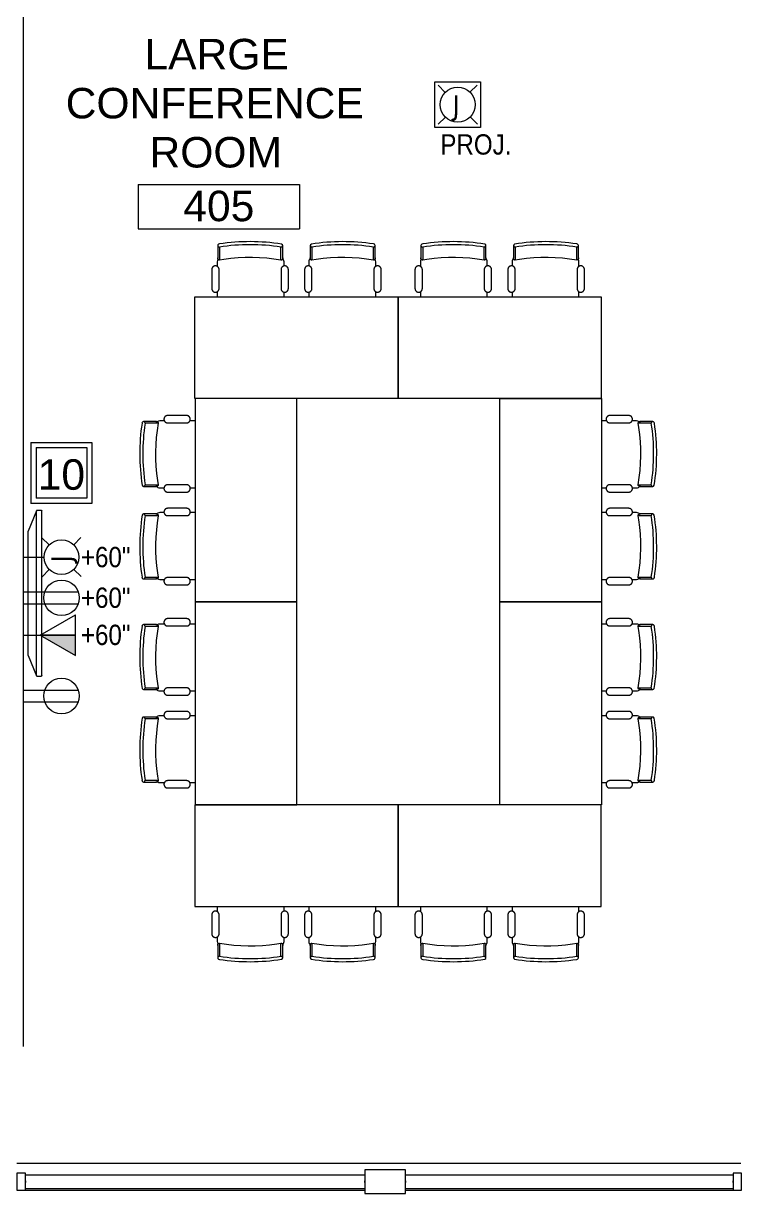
# Model space of a CAD drawing. Header units: inches. Extents: x 1 to 4333, y -575 to 1753.
# Drawn here: x 1759.7 to 1969.9, y 110.3 to 455.9 of the extents above; entities that cross this region are included whole.
import ezdxf

# ---------------------------------------------------------------- set-up
doc = ezdxf.new("R2010")
doc.units = ezdxf.units.IN
doc.header["$MEASUREMENT"] = 0
for name, color, linetype, lineweight in [('820 1st St NE_04_Clean_dwg', 8, 'Continuous', 9), ('A-ANNO-NOTE', 131, 'Continuous', 20), ('A-AREA-IDEN', 2, 'Continuous', 20), ('E-COMM-IDEN', 2, 'Continuous', 9), ('E-ELEC-FIXT-IDEN', 2, 'Continuous', 9), ('I-FURN', 30, 'Continuous', 9), ('I-WALL', 2, 'Continuous', 13), ('IRF-WINDOW', 250, 'Continuous', 9), ('Q-SPCQ', 91, 'Continuous', 9)]:
    doc.layers.add(name, color=color, linetype=linetype, lineweight=lineweight)
doc.styles.add('Arial', font='arial.ttf', dxfattribs={"height": 9})
doc.styles.add('Arial_2', font='arial.ttf', dxfattribs={"width": 0.85, "height": 6})
doc.styles.add('Tahoma', font='tahoma.ttf', dxfattribs={"height": 6})

# ---------------------------------------------------------------- blocks, each defined once
blk = doc.blocks.new('SPEC-EQUIP-TV - 55_ LCD-2281826-New Construction - Tel_Data_Elec Plan')
at = {"layer": 'Q-SPCQ'}
for p, q in [((-18.34, 4), (-24.35, 1.57)), ((-18.34, 4), (18.34, 4)), ((24.35, 1.57), (18.34, 4)), ((-24.45, 1.37), (-24.45, 0.75)), ((-24.45, 0.75), (-24.45, 0.12)), ((-24.35, 1.57), (24.35, 1.57)), ((-24.32, 0), (24.32, 0)), ((24.45, 0.75), (24.45, 1.37)), ((24.45, 0.12), (24.45, 0.75))]:
    blk.add_line(p, q, dxfattribs=at)
for points, knots in [([(-24.35, 1.57), (-24.35, 1.57), (-24.37, 1.56), (-24.38, 1.54), (-24.39, 1.53), (-24.4, 1.52), (-24.41, 1.51), (-24.42, 1.49), (-24.42, 1.48), (-24.43, 1.47), (-24.44, 1.45), (-24.44, 1.43), (-24.45, 1.41), (-24.45, 1.38), (-24.45, 1.37)], [0, 0, 0, 0, 0.125, 0.25, 0.3125, 0.375, 0.4375, 0.5, 0.5625, 0.625, 0.6875, 0.75, 0.875, 1, 1, 1, 1]), ([(-24.32, 0), (-24.34, 0), (-24.35, 0), (-24.37, 0.01), (-24.38, 0.02), (-24.39, 0.02), (-24.4, 0.03), (-24.41, 0.03), (-24.42, 0.04), (-24.43, 0.05), (-24.43, 0.06), (-24.44, 0.08), (-24.45, 0.1), (-24.45, 0.11), (-24.45, 0.12)], [0, 0, 0, 0, 0.166667, 0.25, 0.333333, 0.375, 0.416667, 0.5, 0.541667, 0.583333, 0.666667, 0.75, 0.833333, 1, 1, 1, 1]), ([(24.45, 0.12), (24.45, 0.11), (24.45, 0.1), (24.44, 0.08), (24.43, 0.06), (24.43, 0.05), (24.42, 0.04), (24.41, 0.03), (24.4, 0.03), (24.39, 0.02), (24.38, 0.02), (24.37, 0.01), (24.35, 0), (24.34, 0), (24.32, 0)], [-1, -1, -1, -1, -0.833333, -0.75, -0.666667, -0.583333, -0.541667, -0.5, -0.416667, -0.375, -0.333333, -0.25, -0.166667, 0, 0, 0, 0]), ([(24.45, 1.37), (24.45, 1.38), (24.45, 1.41), (24.44, 1.44), (24.43, 1.46), (24.42, 1.48), (24.42, 1.49), (24.41, 1.5), (24.41, 1.51), (24.4, 1.52), (24.39, 1.53), (24.38, 1.54), (24.37, 1.56), (24.35, 1.57), (24.35, 1.57)], [0, 0, 0, 0, 0.125, 0.25, 0.375, 0.4375, 0.5, 0.53125, 0.5625, 0.625, 0.6875, 0.75, 0.875, 1, 1, 1, 1])]:
    blk.add_open_spline(points, degree=3, knots=knots, dxfattribs=at)
blk = doc.blocks.new('Combo - Training Table Chairs - 60x30 - Combo - Training Table Chairs - 60x30-1933845-New Construction - Tel_Data_Elec Plan')
at = {"layer": 'I-FURN'}
for p, q in [((-30, -15), (-30, 15)), ((-30, 15), (30, 15)), ((30, 15), (30, -15)), ((30, -15), (-30, -15)), ((-23.41, -15), (-23.41, -16.54)), ((-3.67, -16.43), (-3.67, -15)), ((3.67, -15), (3.67, -16.43)), ((23.41, -16.54), (23.41, -15)), ((-25.01, -17.49), (-25.01, -23.1)), ((-22.84, -23.1), (-22.84, -17.49)), ((-4.56, -17.49), (-4.56, -23.1)), ((-2.4, -23.1), (-2.4, -17.49)), ((2.4, -17.49), (2.4, -23.1)), ((4.56, -23.1), (4.56, -17.49)), ((22.84, -17.49), (22.84, -23.1)), ((25.01, -23.1), (25.01, -17.49)), ((-23.41, -24.04), (-23.41, -25.41)), ((-3.67, -25.41), (-3.67, -24.16)), ((3.67, -24.16), (3.67, -25.41)), ((23.41, -25.41), (23.41, -24.04)), ((-22.74, -25.89), (-22.74, -29.75)), ((-4.57, -29.74), (-4.57, -25.87)), ((4.57, -25.87), (4.57, -29.74)), ((22.74, -29.75), (22.74, -25.89))]:
    blk.add_line(p, q, dxfattribs=at)
at = {"layer": 'I-FURN', "flags": 128}
for points in [[(-22.84, -17.49), (-22.84, -17.45), (-22.85, -17.4), (-22.85, -17.36), (-22.86, -17.32), (-22.87, -17.27), (-22.87, -17.23), (-22.89, -17.19), (-22.9, -17.15), (-22.91, -17.11), (-22.93, -17.07), (-22.95, -17.03), (-22.97, -16.99), (-22.99, -16.95), (-23.01, -16.91), (-23.03, -16.88), (-23.06, -16.84), (-23.08, -16.81), (-23.11, -16.78), (-23.14, -16.74), (-23.17, -16.71), (-23.2, -16.68), (-23.24, -16.65), (-23.27, -16.63), (-23.31, -16.6), (-23.34, -16.58), (-23.38, -16.56), (-23.42, -16.53), (-23.46, -16.51), (-23.49, -16.5), (-23.53, -16.48), (-23.58, -16.46), (-23.62, -16.45), (-23.66, -16.44), (-23.7, -16.43), (-23.74, -16.42), (-23.79, -16.42), (-23.83, -16.41), (-23.87, -16.41), (-23.92, -16.41), (-23.96, -16.41), (-24, -16.41), (-24.05, -16.41), (-24.09, -16.42), (-24.13, -16.43), (-24.17, -16.43), (-24.22, -16.45), (-24.26, -16.46), (-24.3, -16.47), (-24.34, -16.49), (-24.38, -16.5), (-24.42, -16.52), (-24.46, -16.54), (-24.49, -16.57), (-24.53, -16.59), (-24.57, -16.61), (-24.6, -16.64), (-24.63, -16.67), (-24.67, -16.7), (-24.7, -16.73), (-24.73, -16.76), (-24.76, -16.79), (-24.78, -16.82), (-24.81, -16.86), (-24.83, -16.89), (-24.86, -16.93), (-24.88, -16.97), (-24.9, -17.01), (-24.92, -17.05), (-24.93, -17.09), (-24.95, -17.13), (-24.96, -17.17), (-24.97, -17.21), (-24.99, -17.25), (-24.99, -17.29), (-25, -17.34), (-25.01, -17.38), (-25.01, -17.42), (-25.01, -17.47), (-25.01, -17.49)], [(-2.4, -17.49), (-2.4, -17.45), (-2.4, -17.4), (-2.41, -17.36), (-2.41, -17.32), (-2.42, -17.28), (-2.43, -17.23), (-2.44, -17.19), (-2.45, -17.15), (-2.47, -17.11), (-2.49, -17.07), (-2.5, -17.03), (-2.52, -16.99), (-2.54, -16.95), (-2.57, -16.92), (-2.59, -16.88), (-2.61, -16.84), (-2.64, -16.81), (-2.67, -16.78), (-2.7, -16.74), (-2.73, -16.71), (-2.76, -16.68), (-2.79, -16.66), (-2.83, -16.63), (-2.86, -16.6), (-2.9, -16.58), (-2.93, -16.56), (-2.97, -16.54), (-3.01, -16.52), (-3.05, -16.5), (-3.09, -16.48), (-3.13, -16.47), (-3.17, -16.45), (-3.21, -16.44), (-3.26, -16.43), (-3.3, -16.42), (-3.34, -16.42), (-3.38, -16.41), (-3.43, -16.41), (-3.47, -16.41), (-3.51, -16.41), (-3.56, -16.41), (-3.6, -16.41), (-3.64, -16.42), (-3.69, -16.43), (-3.73, -16.44), (-3.77, -16.45), (-3.81, -16.46), (-3.85, -16.47), (-3.89, -16.49), (-3.93, -16.51), (-3.97, -16.52), (-4.01, -16.55), (-4.05, -16.57), (-4.08, -16.59), (-4.12, -16.62), (-4.15, -16.64), (-4.19, -16.67), (-4.22, -16.7), (-4.25, -16.73), (-4.28, -16.76), (-4.31, -16.79), (-4.34, -16.83), (-4.36, -16.86), (-4.39, -16.9), (-4.41, -16.93), (-4.43, -16.97), (-4.45, -17.01), (-4.47, -17.05), (-4.49, -17.09), (-4.5, -17.13), (-4.52, -17.17), (-4.53, -17.21), (-4.54, -17.25), (-4.55, -17.29), (-4.55, -17.34), (-4.56, -17.38), (-4.56, -17.42), (-4.56, -17.47), (-4.56, -17.49)], [(4.56, -17.49), (4.56, -17.45), (4.56, -17.4), (4.56, -17.36), (4.55, -17.32), (4.54, -17.28), (4.53, -17.23), (4.52, -17.19), (4.51, -17.15), (4.49, -17.11), (4.48, -17.07), (4.46, -17.03), (4.44, -16.99), (4.42, -16.95), (4.4, -16.92), (4.38, -16.88), (4.35, -16.84), (4.32, -16.81), (4.3, -16.78), (4.27, -16.74), (4.24, -16.71), (4.2, -16.68), (4.17, -16.66), (4.14, -16.63), (4.1, -16.6), (4.07, -16.58), (4.03, -16.56), (3.99, -16.54), (3.95, -16.52), (3.91, -16.5), (3.87, -16.48), (3.83, -16.47), (3.79, -16.45), (3.75, -16.44), (3.71, -16.43), (3.67, -16.42), (3.62, -16.42), (3.58, -16.41), (3.54, -16.41), (3.49, -16.41), (3.45, -16.41), (3.41, -16.41), (3.36, -16.41), (3.32, -16.42), (3.28, -16.43), (3.24, -16.44), (3.19, -16.45), (3.15, -16.46), (3.11, -16.47), (3.07, -16.49), (3.03, -16.51), (2.99, -16.52), (2.95, -16.55), (2.92, -16.57), (2.88, -16.59), (2.85, -16.62), (2.81, -16.64), (2.78, -16.67), (2.75, -16.7), (2.71, -16.73), (2.68, -16.76), (2.66, -16.79), (2.63, -16.83), (2.6, -16.86), (2.58, -16.9), (2.55, -16.93), (2.53, -16.97), (2.51, -17.01), (2.49, -17.05), (2.48, -17.09), (2.46, -17.13), (2.45, -17.17), (2.44, -17.21), (2.43, -17.25), (2.42, -17.29), (2.41, -17.34), (2.41, -17.38), (2.4, -17.42), (2.4, -17.47), (2.4, -17.49)], [(25.01, -17.49), (25.01, -17.45), (25.01, -17.4), (25, -17.36), (25, -17.32), (24.99, -17.27), (24.98, -17.23), (24.97, -17.19), (24.96, -17.15), (24.94, -17.11), (24.93, -17.07), (24.91, -17.03), (24.89, -16.99), (24.87, -16.95), (24.85, -16.91), (24.82, -16.88), (24.8, -16.84), (24.77, -16.81), (24.74, -16.78), (24.71, -16.74), (24.68, -16.71), (24.65, -16.68), (24.62, -16.65), (24.58, -16.63), (24.55, -16.6), (24.51, -16.58), (24.48, -16.56), (24.44, -16.53), (24.4, -16.51), (24.36, -16.5), (24.32, -16.48), (24.28, -16.46), (24.24, -16.45), (24.2, -16.44), (24.15, -16.43), (24.11, -16.42), (24.07, -16.42), (24.03, -16.41), (23.98, -16.41), (23.94, -16.41), (23.9, -16.41), (23.85, -16.41), (23.81, -16.41), (23.77, -16.42), (23.72, -16.43), (23.68, -16.43), (23.64, -16.45), (23.6, -16.46), (23.56, -16.47), (23.52, -16.49), (23.48, -16.5), (23.44, -16.52), (23.4, -16.54), (23.36, -16.57), (23.33, -16.59), (23.29, -16.61), (23.26, -16.64), (23.22, -16.67), (23.19, -16.7), (23.16, -16.73), (23.13, -16.76), (23.1, -16.79), (23.07, -16.82), (23.05, -16.86), (23.02, -16.89), (23, -16.93), (22.98, -16.97), (22.96, -17.01), (22.94, -17.05), (22.92, -17.09), (22.91, -17.13), (22.89, -17.17), (22.88, -17.21), (22.87, -17.25), (22.86, -17.29), (22.85, -17.34), (22.85, -17.38), (22.85, -17.42), (22.84, -17.47), (22.84, -17.49)], [(-25.01, -23.1), (-25.01, -23.14), (-25.01, -23.19), (-25, -23.23), (-25, -23.27), (-24.99, -23.31), (-24.98, -23.36), (-24.97, -23.4), (-24.96, -23.44), (-24.94, -23.48), (-24.93, -23.52), (-24.91, -23.56), (-24.89, -23.6), (-24.87, -23.64), (-24.85, -23.67), (-24.82, -23.71), (-24.8, -23.75), (-24.77, -23.78), (-24.74, -23.81), (-24.71, -23.85), (-24.68, -23.88), (-24.65, -23.91), (-24.62, -23.93), (-24.58, -23.96), (-24.55, -23.99), (-24.51, -24.01), (-24.48, -24.03), (-24.44, -24.05), (-24.4, -24.07), (-24.36, -24.09), (-24.32, -24.11), (-24.28, -24.12), (-24.24, -24.14), (-24.2, -24.15), (-24.15, -24.16), (-24.11, -24.17), (-24.07, -24.17), (-24.03, -24.18), (-23.98, -24.18), (-23.94, -24.18), (-23.9, -24.18), (-23.85, -24.18), (-23.81, -24.18), (-23.77, -24.17), (-23.72, -24.16), (-23.68, -24.15), (-23.64, -24.14), (-23.6, -24.13), (-23.56, -24.12), (-23.52, -24.1), (-23.48, -24.08), (-23.44, -24.07), (-23.4, -24.04), (-23.36, -24.02), (-23.33, -24), (-23.29, -23.97), (-23.26, -23.95), (-23.22, -23.92), (-23.19, -23.89), (-23.16, -23.86), (-23.13, -23.83), (-23.1, -23.8), (-23.07, -23.76), (-23.05, -23.73), (-23.02, -23.69), (-23, -23.66), (-22.98, -23.62), (-22.96, -23.58), (-22.94, -23.54), (-22.92, -23.5), (-22.91, -23.46), (-22.89, -23.42), (-22.88, -23.38), (-22.87, -23.34), (-22.86, -23.29), (-22.85, -23.25), (-22.85, -23.21), (-22.85, -23.17), (-22.84, -23.12), (-22.84, -23.1)], [(-4.56, -23.1), (-4.56, -23.14), (-4.56, -23.18), (-4.56, -23.23), (-4.55, -23.27), (-4.54, -23.31), (-4.53, -23.36), (-4.52, -23.4), (-4.51, -23.44), (-4.49, -23.48), (-4.48, -23.52), (-4.46, -23.56), (-4.44, -23.6), (-4.42, -23.64), (-4.4, -23.67), (-4.38, -23.71), (-4.35, -23.74), (-4.32, -23.78), (-4.3, -23.81), (-4.27, -23.84), (-4.24, -23.87), (-4.2, -23.9), (-4.17, -23.93), (-4.14, -23.96), (-4.1, -23.98), (-4.07, -24.01), (-4.03, -24.03), (-3.99, -24.05), (-3.95, -24.07), (-3.91, -24.09), (-3.87, -24.11), (-3.83, -24.12), (-3.79, -24.14), (-3.75, -24.15), (-3.71, -24.16), (-3.67, -24.16), (-3.62, -24.17), (-3.58, -24.18), (-3.54, -24.18), (-3.49, -24.18), (-3.45, -24.18), (-3.41, -24.18), (-3.36, -24.17), (-3.32, -24.17), (-3.28, -24.16), (-3.24, -24.15), (-3.19, -24.14), (-3.15, -24.13), (-3.11, -24.12), (-3.07, -24.1), (-3.03, -24.08), (-2.99, -24.06), (-2.95, -24.04), (-2.92, -24.02), (-2.88, -24), (-2.85, -23.97), (-2.81, -23.95), (-2.78, -23.92), (-2.75, -23.89), (-2.71, -23.86), (-2.68, -23.83), (-2.66, -23.8), (-2.63, -23.76), (-2.6, -23.73), (-2.58, -23.69), (-2.55, -23.66), (-2.53, -23.62), (-2.51, -23.58), (-2.49, -23.54), (-2.48, -23.5), (-2.46, -23.46), (-2.45, -23.42), (-2.44, -23.38), (-2.43, -23.34), (-2.42, -23.29), (-2.41, -23.25), (-2.41, -23.21), (-2.4, -23.16), (-2.4, -23.12), (-2.4, -23.1)], [(2.4, -23.1), (2.4, -23.14), (2.4, -23.18), (2.41, -23.23), (2.41, -23.27), (2.42, -23.31), (2.43, -23.36), (2.44, -23.4), (2.45, -23.44), (2.47, -23.48), (2.49, -23.52), (2.5, -23.56), (2.52, -23.6), (2.54, -23.64), (2.57, -23.67), (2.59, -23.71), (2.61, -23.74), (2.64, -23.78), (2.67, -23.81), (2.7, -23.84), (2.73, -23.87), (2.76, -23.9), (2.79, -23.93), (2.83, -23.96), (2.86, -23.98), (2.9, -24.01), (2.93, -24.03), (2.97, -24.05), (3.01, -24.07), (3.05, -24.09), (3.09, -24.11), (3.13, -24.12), (3.17, -24.14), (3.21, -24.15), (3.26, -24.16), (3.3, -24.16), (3.34, -24.17), (3.38, -24.18), (3.43, -24.18), (3.47, -24.18), (3.51, -24.18), (3.56, -24.18), (3.6, -24.17), (3.64, -24.17), (3.69, -24.16), (3.73, -24.15), (3.77, -24.14), (3.81, -24.13), (3.85, -24.12), (3.89, -24.1), (3.93, -24.08), (3.97, -24.06), (4.01, -24.04), (4.05, -24.02), (4.08, -24), (4.12, -23.97), (4.15, -23.95), (4.19, -23.92), (4.22, -23.89), (4.25, -23.86), (4.28, -23.83), (4.31, -23.8), (4.34, -23.76), (4.36, -23.73), (4.39, -23.69), (4.41, -23.66), (4.43, -23.62), (4.45, -23.58), (4.47, -23.54), (4.49, -23.5), (4.5, -23.46), (4.52, -23.42), (4.53, -23.38), (4.54, -23.34), (4.55, -23.29), (4.55, -23.25), (4.56, -23.21), (4.56, -23.16), (4.56, -23.12), (4.56, -23.1)], [(22.84, -23.1), (22.84, -23.14), (22.85, -23.19), (22.85, -23.23), (22.86, -23.27), (22.87, -23.31), (22.87, -23.36), (22.89, -23.4), (22.9, -23.44), (22.91, -23.48), (22.93, -23.52), (22.95, -23.56), (22.97, -23.6), (22.99, -23.64), (23.01, -23.67), (23.03, -23.71), (23.06, -23.75), (23.08, -23.78), (23.11, -23.81), (23.14, -23.85), (23.17, -23.88), (23.2, -23.91), (23.24, -23.93), (23.27, -23.96), (23.31, -23.99), (23.34, -24.01), (23.38, -24.03), (23.42, -24.05), (23.46, -24.07), (23.49, -24.09), (23.53, -24.11), (23.58, -24.12), (23.62, -24.14), (23.66, -24.15), (23.7, -24.16), (23.74, -24.17), (23.79, -24.17), (23.83, -24.18), (23.87, -24.18), (23.92, -24.18), (23.96, -24.18), (24, -24.18), (24.05, -24.18), (24.09, -24.17), (24.13, -24.16), (24.17, -24.15), (24.22, -24.14), (24.26, -24.13), (24.3, -24.12), (24.34, -24.1), (24.38, -24.08), (24.42, -24.07), (24.46, -24.04), (24.49, -24.02), (24.53, -24), (24.57, -23.97), (24.6, -23.95), (24.63, -23.92), (24.67, -23.89), (24.7, -23.86), (24.73, -23.83), (24.76, -23.8), (24.78, -23.76), (24.81, -23.73), (24.83, -23.69), (24.86, -23.66), (24.88, -23.62), (24.9, -23.58), (24.92, -23.54), (24.93, -23.5), (24.95, -23.46), (24.96, -23.42), (24.97, -23.38), (24.99, -23.34), (24.99, -23.29), (25, -23.25), (25.01, -23.21), (25.01, -23.17), (25.01, -23.12), (25.01, -23.1)], [(-23.25, -26.4), (-23.25, -26.38), (-23.25, -26.36), (-23.24, -26.34), (-23.24, -26.32), (-23.24, -26.3), (-23.23, -26.28), (-23.23, -26.26), (-23.22, -26.24), (-23.22, -26.22), (-23.21, -26.2), (-23.2, -26.18), (-23.19, -26.16), (-23.18, -26.14), (-23.17, -26.13), (-23.16, -26.11), (-23.15, -26.09), (-23.13, -26.08), (-23.12, -26.06), (-23.11, -26.05), (-23.09, -26.03), (-23.08, -26.02), (-23.06, -26), (-23.05, -25.99), (-23.03, -25.98), (-23.01, -25.97), (-23, -25.96), (-22.98, -25.95), (-22.96, -25.94), (-22.94, -25.93), (-22.92, -25.92), (-22.91, -25.92), (-22.89, -25.91), (-22.87, -25.9), (-22.85, -25.9), (-22.83, -25.9), (-22.81, -25.89), (-22.79, -25.89), (-22.77, -25.89), (-22.75, -25.89), (-22.74, -25.89)], [(-23.25, -26.6), (-23.25, -26.47), (-23.25, -26.41), (-23.25, -26.4)], [(-23.25, -26.4), (-23.25, -26.43), (-23.25, -26.52), (-23.25, -26.67), (-23.25, -26.88), (-23.25, -27.15), (-23.25, -27.48), (-23.25, -27.87), (-23.25, -28.32), (-23.25, -28.83), (-23.25, -29.39), (-23.25, -30.01), (-23.25, -30.21)], [(-22.74, -25.89), (-20.64, -26.21), (-18.53, -26.44), (-16.41, -26.59), (-14.29, -26.66), (-12.17, -26.64), (-10.05, -26.54), (-7.93, -26.35), (-5.82, -26.08), (-4.57, -25.87)], [(-4.57, -25.87), (-4.55, -25.87), (-4.53, -25.87), (-4.51, -25.88), (-4.49, -25.88), (-4.47, -25.88), (-4.45, -25.89), (-4.43, -25.89), (-4.41, -25.9), (-4.39, -25.9), (-4.37, -25.91), (-4.35, -25.92), (-4.34, -25.93), (-4.32, -25.94), (-4.3, -25.95), (-4.28, -25.96), (-4.27, -25.97), (-4.25, -25.98), (-4.24, -26), (-4.22, -26.01), (-4.21, -26.03), (-4.19, -26.04), (-4.18, -26.06), (-4.17, -26.07), (-4.15, -26.09), (-4.14, -26.1), (-4.13, -26.12), (-4.12, -26.14), (-4.11, -26.16), (-4.1, -26.18), (-4.1, -26.19), (-4.09, -26.21), (-4.08, -26.23), (-4.08, -26.25), (-4.07, -26.27), (-4.07, -26.29), (-4.07, -26.31), (-4.06, -26.33), (-4.06, -26.35), (-4.06, -26.37), (-4.06, -26.38)], [(-4.06, -30.19), (-4.06, -29.56), (-4.06, -28.98), (-4.06, -28.45), (-4.06, -27.99), (-4.06, -27.58), (-4.06, -27.23), (-4.06, -26.94), (-4.06, -26.71), (-4.06, -26.54), (-4.06, -26.43), (-4.06, -26.38), (-4.06, -26.38)], [(-4.06, -26.38), (-4.06, -26.41), (-4.06, -26.5), (-4.06, -26.58)], [(4.06, -26.38), (4.06, -26.36), (4.06, -26.34), (4.07, -26.32), (4.07, -26.3), (4.07, -26.28), (4.08, -26.26), (4.08, -26.24), (4.09, -26.22), (4.1, -26.2), (4.1, -26.18), (4.11, -26.16), (4.12, -26.14), (4.13, -26.13), (4.14, -26.11), (4.15, -26.09), (4.16, -26.08), (4.18, -26.06), (4.19, -26.04), (4.2, -26.03), (4.22, -26.01), (4.23, -26), (4.25, -25.99), (4.26, -25.98), (4.28, -25.96), (4.3, -25.95), (4.31, -25.94), (4.33, -25.93), (4.35, -25.92), (4.37, -25.91), (4.39, -25.91), (4.41, -25.9), (4.42, -25.89), (4.44, -25.89), (4.46, -25.88), (4.48, -25.88), (4.5, -25.88), (4.52, -25.87), (4.54, -25.87), (4.56, -25.87), (4.57, -25.87)], [(4.06, -26.58), (4.06, -26.45), (4.06, -26.39), (4.06, -26.38)], [(4.06, -26.38), (4.06, -26.41), (4.06, -26.5), (4.06, -26.65), (4.06, -26.86), (4.06, -27.13), (4.06, -27.47), (4.06, -27.86), (4.06, -28.3), (4.06, -28.81), (4.06, -29.37), (4.06, -29.99), (4.06, -30.19)], [(4.57, -25.87), (6.67, -26.19), (8.78, -26.43), (10.9, -26.59), (13.02, -26.66), (15.14, -26.64), (17.26, -26.54), (19.38, -26.36), (21.49, -26.09), (22.74, -25.89)], [(22.74, -25.89), (22.76, -25.89), (22.78, -25.89), (22.8, -25.89), (22.82, -25.9), (22.84, -25.9), (22.86, -25.9), (22.88, -25.91), (22.9, -25.91), (22.92, -25.92), (22.94, -25.93), (22.96, -25.94), (22.97, -25.95), (22.99, -25.96), (23.01, -25.97), (23.03, -25.98), (23.04, -25.99), (23.06, -26), (23.07, -26.01), (23.09, -26.03), (23.1, -26.04), (23.12, -26.06), (23.13, -26.07), (23.14, -26.09), (23.16, -26.1), (23.17, -26.12), (23.18, -26.14), (23.19, -26.16), (23.2, -26.17), (23.21, -26.19), (23.21, -26.21), (23.22, -26.23), (23.23, -26.25), (23.23, -26.27), (23.24, -26.29), (23.24, -26.31), (23.24, -26.33), (23.25, -26.35), (23.25, -26.37), (23.25, -26.39), (23.25, -26.4)], [(23.25, -30.21), (23.25, -29.57), (23.25, -28.99), (23.25, -28.47), (23.25, -28), (23.25, -27.6), (23.25, -27.25), (23.25, -26.96), (23.25, -26.73), (23.25, -26.56), (23.25, -26.45), (23.25, -26.4), (23.25, -26.4)], [(23.25, -26.4), (23.25, -26.43), (23.25, -26.52), (23.25, -26.6)]]:
    blk.add_lwpolyline(points, dxfattribs=at)
at = {"layer": 'I-FURN'}
for centre, start, end in [((-22.09, -25.41), 180, 215.7227), ((-4.99, -25.41), 312.1873, 360), ((4.99, -25.41), 180, 227.8127), ((22.09, -25.41), 324.2773, 0)]:
    blk.add_arc(centre, 1.32, start, end, dxfattribs=at)
for centre, major_axis, ratio, start_param, end_param in [((-22.74, -26.6), (0.507, 0), 0.99468, 2.879793, 3.141593), ((-4.57, -26.58), (0.507, 0), 0.99468, 6.13762, 6.327242), ((4.57, -26.58), (0.507, 0), 0.99468, 3.097536, 3.287158), ((22.74, -26.6), (0.507, 0), 0.99468, 0, 0.261799), ((-22.74, -30.21), (-0.507, 0), 0.899459, 4.712389, 7.853982), ((-13.7, 17.31), (53.09, 0), 0.899459, 4.541367, 4.885303), ((-13.7, 17.31), (54.09, 0), 0.899459, 4.544559, 4.885273), ((-4.57, -30.19), (0.507, 0), 0.899459, 5.054959, 7.853982), ((4.57, -30.19), (0.507, 0), 0.899459, 1.570796, 4.369819), ((13.7, 17.31), (54.09, 0), 0.899459, 4.539505, 4.880219), ((13.7, 17.31), (53.09, 0), 0.899459, 4.539475, 4.883411), ((22.74, -30.21), (0.507, 0), 0.899459, 4.712389, 7.853982)]:
    blk.add_ellipse(centre, major_axis=major_axis, ratio=ratio, start_param=start_param, end_param=end_param, dxfattribs=at)
blk = doc.blocks.new('Combo - Training Table Chairs - 60x30 - Combo - Training Table Chairs - 60x30-2591501-New Construction - Tel_Data_Elec Plan')
at = {"layer": 'I-FURN'}
for p, q in [((-22.74, 29.75), (-22.74, 25.89)), ((-4.57, 25.87), (-4.57, 29.74)), ((4.57, 29.74), (4.57, 25.87)), ((22.74, 25.89), (22.74, 29.75)), ((-23.41, 25.41), (-23.41, 24.04)), ((-3.67, 24.16), (-3.67, 25.41)), ((3.67, 25.41), (3.67, 24.16)), ((23.41, 24.04), (23.41, 25.41)), ((-25.01, 23.1), (-25.01, 17.49)), ((-22.84, 17.49), (-22.84, 23.1)), ((-4.56, 23.1), (-4.56, 17.49)), ((-2.4, 17.49), (-2.4, 23.1)), ((2.4, 23.1), (2.4, 17.49)), ((4.56, 17.49), (4.56, 23.1)), ((22.84, 23.1), (22.84, 17.49)), ((25.01, 17.49), (25.01, 23.1)), ((30, 15), (-30, 15)), ((-30, 15), (-30, -15)), ((-23.41, 16.54), (-23.41, 15)), ((-3.67, 15), (-3.67, 16.43)), ((3.67, 16.43), (3.67, 15)), ((23.41, 15), (23.41, 16.54)), ((30, -15), (30, 15)), ((-30, -15), (30, -15))]:
    blk.add_line(p, q, dxfattribs=at)
at = {"layer": 'I-FURN', "flags": 128}
for points in [[(-23.25, 30.21), (-23.25, 29.57), (-23.25, 28.99), (-23.25, 28.47), (-23.25, 28), (-23.25, 27.6), (-23.25, 27.25), (-23.25, 26.96), (-23.25, 26.73), (-23.25, 26.56), (-23.25, 26.45), (-23.25, 26.4), (-23.25, 26.4)], [(-4.06, 26.38), (-4.06, 26.41), (-4.06, 26.5), (-4.06, 26.65), (-4.06, 26.86), (-4.06, 27.13), (-4.06, 27.47), (-4.06, 27.86), (-4.06, 28.3), (-4.06, 28.81), (-4.06, 29.37), (-4.06, 29.99), (-4.06, 30.19)], [(4.06, 30.19), (4.06, 29.56), (4.06, 28.98), (4.06, 28.45), (4.06, 27.99), (4.06, 27.58), (4.06, 27.23), (4.06, 26.94), (4.06, 26.71), (4.06, 26.54), (4.06, 26.43), (4.06, 26.38), (4.06, 26.38)], [(23.25, 26.4), (23.25, 26.43), (23.25, 26.52), (23.25, 26.67), (23.25, 26.88), (23.25, 27.15), (23.25, 27.48), (23.25, 27.87), (23.25, 28.32), (23.25, 28.83), (23.25, 29.39), (23.25, 30.01), (23.25, 30.21)], [(-23.25, 26.4), (-23.25, 26.43), (-23.25, 26.52), (-23.25, 26.6)], [(-22.74, 25.89), (-22.76, 25.89), (-22.78, 25.89), (-22.8, 25.89), (-22.82, 25.9), (-22.84, 25.9), (-22.86, 25.9), (-22.88, 25.91), (-22.9, 25.91), (-22.92, 25.92), (-22.94, 25.93), (-22.96, 25.94), (-22.97, 25.95), (-22.99, 25.96), (-23.01, 25.97), (-23.03, 25.98), (-23.04, 25.99), (-23.06, 26), (-23.07, 26.01), (-23.09, 26.03), (-23.1, 26.04), (-23.12, 26.06), (-23.13, 26.07), (-23.14, 26.09), (-23.16, 26.1), (-23.17, 26.12), (-23.18, 26.14), (-23.19, 26.16), (-23.2, 26.17), (-23.21, 26.19), (-23.21, 26.21), (-23.22, 26.23), (-23.23, 26.25), (-23.23, 26.27), (-23.24, 26.29), (-23.24, 26.31), (-23.24, 26.33), (-23.25, 26.35), (-23.25, 26.37), (-23.25, 26.39), (-23.25, 26.4)], [(-4.57, 25.87), (-6.67, 26.19), (-8.78, 26.43), (-10.9, 26.59), (-13.02, 26.66), (-15.14, 26.64), (-17.26, 26.54), (-19.38, 26.36), (-21.49, 26.09), (-22.74, 25.89)], [(-4.06, 26.38), (-4.06, 26.36), (-4.06, 26.34), (-4.07, 26.32), (-4.07, 26.3), (-4.07, 26.28), (-4.08, 26.26), (-4.08, 26.24), (-4.09, 26.22), (-4.1, 26.2), (-4.1, 26.18), (-4.11, 26.16), (-4.12, 26.14), (-4.13, 26.13), (-4.14, 26.11), (-4.15, 26.09), (-4.16, 26.08), (-4.18, 26.06), (-4.19, 26.04), (-4.2, 26.03), (-4.22, 26.01), (-4.23, 26), (-4.25, 25.99), (-4.26, 25.98), (-4.28, 25.96), (-4.3, 25.95), (-4.31, 25.94), (-4.33, 25.93), (-4.35, 25.92), (-4.37, 25.91), (-4.39, 25.91), (-4.41, 25.9), (-4.42, 25.89), (-4.44, 25.89), (-4.46, 25.88), (-4.48, 25.88), (-4.5, 25.88), (-4.52, 25.87), (-4.54, 25.87), (-4.56, 25.87), (-4.57, 25.87)], [(-4.06, 26.58), (-4.06, 26.45), (-4.06, 26.39), (-4.06, 26.38)], [(4.06, 26.38), (4.06, 26.41), (4.06, 26.5), (4.06, 26.58)], [(4.57, 25.87), (4.55, 25.87), (4.53, 25.87), (4.51, 25.88), (4.49, 25.88), (4.47, 25.88), (4.45, 25.89), (4.43, 25.89), (4.41, 25.9), (4.39, 25.9), (4.37, 25.91), (4.35, 25.92), (4.34, 25.93), (4.32, 25.94), (4.3, 25.95), (4.28, 25.96), (4.27, 25.97), (4.25, 25.98), (4.24, 26), (4.22, 26.01), (4.21, 26.03), (4.19, 26.04), (4.18, 26.06), (4.17, 26.07), (4.15, 26.09), (4.14, 26.1), (4.13, 26.12), (4.12, 26.14), (4.11, 26.16), (4.1, 26.18), (4.1, 26.19), (4.09, 26.21), (4.08, 26.23), (4.08, 26.25), (4.07, 26.27), (4.07, 26.29), (4.07, 26.31), (4.06, 26.33), (4.06, 26.35), (4.06, 26.37), (4.06, 26.38)], [(22.74, 25.89), (20.64, 26.21), (18.53, 26.44), (16.41, 26.59), (14.29, 26.66), (12.17, 26.64), (10.05, 26.54), (7.93, 26.35), (5.82, 26.08), (4.57, 25.87)], [(23.25, 26.4), (23.25, 26.38), (23.25, 26.36), (23.24, 26.34), (23.24, 26.32), (23.24, 26.3), (23.23, 26.28), (23.23, 26.26), (23.22, 26.24), (23.22, 26.22), (23.21, 26.2), (23.2, 26.18), (23.19, 26.16), (23.18, 26.14), (23.17, 26.13), (23.16, 26.11), (23.15, 26.09), (23.13, 26.08), (23.12, 26.06), (23.11, 26.05), (23.09, 26.03), (23.08, 26.02), (23.06, 26), (23.05, 25.99), (23.03, 25.98), (23.01, 25.97), (23, 25.96), (22.98, 25.95), (22.96, 25.94), (22.94, 25.93), (22.92, 25.92), (22.91, 25.92), (22.89, 25.91), (22.87, 25.9), (22.85, 25.9), (22.83, 25.9), (22.81, 25.89), (22.79, 25.89), (22.77, 25.89), (22.75, 25.89), (22.74, 25.89)], [(23.25, 26.6), (23.25, 26.47), (23.25, 26.41), (23.25, 26.4)], [(-22.84, 23.1), (-22.84, 23.14), (-22.85, 23.19), (-22.85, 23.23), (-22.86, 23.27), (-22.87, 23.31), (-22.87, 23.36), (-22.89, 23.4), (-22.9, 23.44), (-22.91, 23.48), (-22.93, 23.52), (-22.95, 23.56), (-22.97, 23.6), (-22.99, 23.64), (-23.01, 23.67), (-23.03, 23.71), (-23.06, 23.75), (-23.08, 23.78), (-23.11, 23.81), (-23.14, 23.85), (-23.17, 23.88), (-23.2, 23.91), (-23.24, 23.93), (-23.27, 23.96), (-23.31, 23.99), (-23.34, 24.01), (-23.38, 24.03), (-23.42, 24.05), (-23.46, 24.07), (-23.49, 24.09), (-23.53, 24.11), (-23.58, 24.12), (-23.62, 24.14), (-23.66, 24.15), (-23.7, 24.16), (-23.74, 24.17), (-23.79, 24.17), (-23.83, 24.18), (-23.87, 24.18), (-23.92, 24.18), (-23.96, 24.18), (-24, 24.18), (-24.05, 24.18), (-24.09, 24.17), (-24.13, 24.16), (-24.17, 24.15), (-24.22, 24.14), (-24.26, 24.13), (-24.3, 24.12), (-24.34, 24.1), (-24.38, 24.08), (-24.42, 24.07), (-24.46, 24.04), (-24.49, 24.02), (-24.53, 24), (-24.57, 23.97), (-24.6, 23.95), (-24.63, 23.92), (-24.67, 23.89), (-24.7, 23.86), (-24.73, 23.83), (-24.76, 23.8), (-24.78, 23.76), (-24.81, 23.73), (-24.83, 23.69), (-24.86, 23.66), (-24.88, 23.62), (-24.9, 23.58), (-24.92, 23.54), (-24.93, 23.5), (-24.95, 23.46), (-24.96, 23.42), (-24.97, 23.38), (-24.99, 23.34), (-24.99, 23.29), (-25, 23.25), (-25.01, 23.21), (-25.01, 23.17), (-25.01, 23.12), (-25.01, 23.1)], [(-2.4, 23.1), (-2.4, 23.14), (-2.4, 23.18), (-2.41, 23.23), (-2.41, 23.27), (-2.42, 23.31), (-2.43, 23.36), (-2.44, 23.4), (-2.45, 23.44), (-2.47, 23.48), (-2.49, 23.52), (-2.5, 23.56), (-2.52, 23.6), (-2.54, 23.64), (-2.57, 23.67), (-2.59, 23.71), (-2.61, 23.74), (-2.64, 23.78), (-2.67, 23.81), (-2.7, 23.84), (-2.73, 23.87), (-2.76, 23.9), (-2.79, 23.93), (-2.83, 23.96), (-2.86, 23.98), (-2.9, 24.01), (-2.93, 24.03), (-2.97, 24.05), (-3.01, 24.07), (-3.05, 24.09), (-3.09, 24.11), (-3.13, 24.12), (-3.17, 24.14), (-3.21, 24.15), (-3.26, 24.16), (-3.3, 24.16), (-3.34, 24.17), (-3.38, 24.18), (-3.43, 24.18), (-3.47, 24.18), (-3.51, 24.18), (-3.56, 24.18), (-3.6, 24.17), (-3.64, 24.17), (-3.69, 24.16), (-3.73, 24.15), (-3.77, 24.14), (-3.81, 24.13), (-3.85, 24.12), (-3.89, 24.1), (-3.93, 24.08), (-3.97, 24.06), (-4.01, 24.04), (-4.05, 24.02), (-4.08, 24), (-4.12, 23.97), (-4.15, 23.95), (-4.19, 23.92), (-4.22, 23.89), (-4.25, 23.86), (-4.28, 23.83), (-4.31, 23.8), (-4.34, 23.76), (-4.36, 23.73), (-4.39, 23.69), (-4.41, 23.66), (-4.43, 23.62), (-4.45, 23.58), (-4.47, 23.54), (-4.49, 23.5), (-4.5, 23.46), (-4.52, 23.42), (-4.53, 23.38), (-4.54, 23.34), (-4.55, 23.29), (-4.55, 23.25), (-4.56, 23.21), (-4.56, 23.16), (-4.56, 23.12), (-4.56, 23.1)], [(4.56, 23.1), (4.56, 23.14), (4.56, 23.18), (4.56, 23.23), (4.55, 23.27), (4.54, 23.31), (4.53, 23.36), (4.52, 23.4), (4.51, 23.44), (4.49, 23.48), (4.48, 23.52), (4.46, 23.56), (4.44, 23.6), (4.42, 23.64), (4.4, 23.67), (4.38, 23.71), (4.35, 23.74), (4.32, 23.78), (4.3, 23.81), (4.27, 23.84), (4.24, 23.87), (4.2, 23.9), (4.17, 23.93), (4.14, 23.96), (4.1, 23.98), (4.07, 24.01), (4.03, 24.03), (3.99, 24.05), (3.95, 24.07), (3.91, 24.09), (3.87, 24.11), (3.83, 24.12), (3.79, 24.14), (3.75, 24.15), (3.71, 24.16), (3.67, 24.16), (3.62, 24.17), (3.58, 24.18), (3.54, 24.18), (3.49, 24.18), (3.45, 24.18), (3.41, 24.18), (3.36, 24.17), (3.32, 24.17), (3.28, 24.16), (3.24, 24.15), (3.19, 24.14), (3.15, 24.13), (3.11, 24.12), (3.07, 24.1), (3.03, 24.08), (2.99, 24.06), (2.95, 24.04), (2.92, 24.02), (2.88, 24), (2.85, 23.97), (2.81, 23.95), (2.78, 23.92), (2.75, 23.89), (2.71, 23.86), (2.68, 23.83), (2.66, 23.8), (2.63, 23.76), (2.6, 23.73), (2.58, 23.69), (2.55, 23.66), (2.53, 23.62), (2.51, 23.58), (2.49, 23.54), (2.48, 23.5), (2.46, 23.46), (2.45, 23.42), (2.44, 23.38), (2.43, 23.34), (2.42, 23.29), (2.41, 23.25), (2.41, 23.21), (2.4, 23.16), (2.4, 23.12), (2.4, 23.1)], [(25.01, 23.1), (25.01, 23.14), (25.01, 23.19), (25, 23.23), (25, 23.27), (24.99, 23.31), (24.98, 23.36), (24.97, 23.4), (24.96, 23.44), (24.94, 23.48), (24.93, 23.52), (24.91, 23.56), (24.89, 23.6), (24.87, 23.64), (24.85, 23.67), (24.82, 23.71), (24.8, 23.75), (24.77, 23.78), (24.74, 23.81), (24.71, 23.85), (24.68, 23.88), (24.65, 23.91), (24.62, 23.93), (24.58, 23.96), (24.55, 23.99), (24.51, 24.01), (24.48, 24.03), (24.44, 24.05), (24.4, 24.07), (24.36, 24.09), (24.32, 24.11), (24.28, 24.12), (24.24, 24.14), (24.2, 24.15), (24.15, 24.16), (24.11, 24.17), (24.07, 24.17), (24.03, 24.18), (23.98, 24.18), (23.94, 24.18), (23.9, 24.18), (23.85, 24.18), (23.81, 24.18), (23.77, 24.17), (23.72, 24.16), (23.68, 24.15), (23.64, 24.14), (23.6, 24.13), (23.56, 24.12), (23.52, 24.1), (23.48, 24.08), (23.44, 24.07), (23.4, 24.04), (23.36, 24.02), (23.33, 24), (23.29, 23.97), (23.26, 23.95), (23.22, 23.92), (23.19, 23.89), (23.16, 23.86), (23.13, 23.83), (23.1, 23.8), (23.07, 23.76), (23.05, 23.73), (23.02, 23.69), (23, 23.66), (22.98, 23.62), (22.96, 23.58), (22.94, 23.54), (22.92, 23.5), (22.91, 23.46), (22.89, 23.42), (22.88, 23.38), (22.87, 23.34), (22.86, 23.29), (22.85, 23.25), (22.85, 23.21), (22.85, 23.17), (22.84, 23.12), (22.84, 23.1)], [(-25.01, 17.49), (-25.01, 17.45), (-25.01, 17.4), (-25, 17.36), (-25, 17.32), (-24.99, 17.27), (-24.98, 17.23), (-24.97, 17.19), (-24.96, 17.15), (-24.94, 17.11), (-24.93, 17.07), (-24.91, 17.03), (-24.89, 16.99), (-24.87, 16.95), (-24.85, 16.91), (-24.82, 16.88), (-24.8, 16.84), (-24.77, 16.81), (-24.74, 16.78), (-24.71, 16.74), (-24.68, 16.71), (-24.65, 16.68), (-24.62, 16.65), (-24.58, 16.63), (-24.55, 16.6), (-24.51, 16.58), (-24.48, 16.56), (-24.44, 16.53), (-24.4, 16.51), (-24.36, 16.5), (-24.32, 16.48), (-24.28, 16.46), (-24.24, 16.45), (-24.2, 16.44), (-24.15, 16.43), (-24.11, 16.42), (-24.07, 16.42), (-24.03, 16.41), (-23.98, 16.41), (-23.94, 16.41), (-23.9, 16.41), (-23.85, 16.41), (-23.81, 16.41), (-23.77, 16.42), (-23.72, 16.43), (-23.68, 16.43), (-23.64, 16.45), (-23.6, 16.46), (-23.56, 16.47), (-23.52, 16.49), (-23.48, 16.5), (-23.44, 16.52), (-23.4, 16.54), (-23.36, 16.57), (-23.33, 16.59), (-23.29, 16.61), (-23.26, 16.64), (-23.22, 16.67), (-23.19, 16.7), (-23.16, 16.73), (-23.13, 16.76), (-23.1, 16.79), (-23.07, 16.82), (-23.05, 16.86), (-23.02, 16.89), (-23, 16.93), (-22.98, 16.97), (-22.96, 17.01), (-22.94, 17.05), (-22.92, 17.09), (-22.91, 17.13), (-22.89, 17.17), (-22.88, 17.21), (-22.87, 17.25), (-22.86, 17.29), (-22.85, 17.34), (-22.85, 17.38), (-22.85, 17.42), (-22.84, 17.47), (-22.84, 17.49)], [(-4.56, 17.49), (-4.56, 17.45), (-4.56, 17.4), (-4.56, 17.36), (-4.55, 17.32), (-4.54, 17.28), (-4.53, 17.23), (-4.52, 17.19), (-4.51, 17.15), (-4.49, 17.11), (-4.48, 17.07), (-4.46, 17.03), (-4.44, 16.99), (-4.42, 16.95), (-4.4, 16.92), (-4.38, 16.88), (-4.35, 16.84), (-4.32, 16.81), (-4.3, 16.78), (-4.27, 16.74), (-4.24, 16.71), (-4.2, 16.68), (-4.17, 16.66), (-4.14, 16.63), (-4.1, 16.6), (-4.07, 16.58), (-4.03, 16.56), (-3.99, 16.54), (-3.95, 16.52), (-3.91, 16.5), (-3.87, 16.48), (-3.83, 16.47), (-3.79, 16.45), (-3.75, 16.44), (-3.71, 16.43), (-3.67, 16.42), (-3.62, 16.42), (-3.58, 16.41), (-3.54, 16.41), (-3.49, 16.41), (-3.45, 16.41), (-3.41, 16.41), (-3.36, 16.41), (-3.32, 16.42), (-3.28, 16.43), (-3.24, 16.44), (-3.19, 16.45), (-3.15, 16.46), (-3.11, 16.47), (-3.07, 16.49), (-3.03, 16.51), (-2.99, 16.52), (-2.95, 16.55), (-2.92, 16.57), (-2.88, 16.59), (-2.85, 16.62), (-2.81, 16.64), (-2.78, 16.67), (-2.75, 16.7), (-2.71, 16.73), (-2.68, 16.76), (-2.66, 16.79), (-2.63, 16.83), (-2.6, 16.86), (-2.58, 16.9), (-2.55, 16.93), (-2.53, 16.97), (-2.51, 17.01), (-2.49, 17.05), (-2.48, 17.09), (-2.46, 17.13), (-2.45, 17.17), (-2.44, 17.21), (-2.43, 17.25), (-2.42, 17.29), (-2.41, 17.34), (-2.41, 17.38), (-2.4, 17.42), (-2.4, 17.47), (-2.4, 17.49)], [(2.4, 17.49), (2.4, 17.45), (2.4, 17.4), (2.41, 17.36), (2.41, 17.32), (2.42, 17.28), (2.43, 17.23), (2.44, 17.19), (2.45, 17.15), (2.47, 17.11), (2.49, 17.07), (2.5, 17.03), (2.52, 16.99), (2.54, 16.95), (2.57, 16.92), (2.59, 16.88), (2.61, 16.84), (2.64, 16.81), (2.67, 16.78), (2.7, 16.74), (2.73, 16.71), (2.76, 16.68), (2.79, 16.66), (2.83, 16.63), (2.86, 16.6), (2.9, 16.58), (2.93, 16.56), (2.97, 16.54), (3.01, 16.52), (3.05, 16.5), (3.09, 16.48), (3.13, 16.47), (3.17, 16.45), (3.21, 16.44), (3.26, 16.43), (3.3, 16.42), (3.34, 16.42), (3.38, 16.41), (3.43, 16.41), (3.47, 16.41), (3.51, 16.41), (3.56, 16.41), (3.6, 16.41), (3.64, 16.42), (3.69, 16.43), (3.73, 16.44), (3.77, 16.45), (3.81, 16.46), (3.85, 16.47), (3.89, 16.49), (3.93, 16.51), (3.97, 16.52), (4.01, 16.55), (4.05, 16.57), (4.08, 16.59), (4.12, 16.62), (4.15, 16.64), (4.19, 16.67), (4.22, 16.7), (4.25, 16.73), (4.28, 16.76), (4.31, 16.79), (4.34, 16.83), (4.36, 16.86), (4.39, 16.9), (4.41, 16.93), (4.43, 16.97), (4.45, 17.01), (4.47, 17.05), (4.49, 17.09), (4.5, 17.13), (4.52, 17.17), (4.53, 17.21), (4.54, 17.25), (4.55, 17.29), (4.55, 17.34), (4.56, 17.38), (4.56, 17.42), (4.56, 17.47), (4.56, 17.49)], [(22.84, 17.49), (22.84, 17.45), (22.85, 17.4), (22.85, 17.36), (22.86, 17.32), (22.87, 17.27), (22.87, 17.23), (22.89, 17.19), (22.9, 17.15), (22.91, 17.11), (22.93, 17.07), (22.95, 17.03), (22.97, 16.99), (22.99, 16.95), (23.01, 16.91), (23.03, 16.88), (23.06, 16.84), (23.08, 16.81), (23.11, 16.78), (23.14, 16.74), (23.17, 16.71), (23.2, 16.68), (23.24, 16.65), (23.27, 16.63), (23.31, 16.6), (23.34, 16.58), (23.38, 16.56), (23.42, 16.53), (23.46, 16.51), (23.49, 16.5), (23.53, 16.48), (23.58, 16.46), (23.62, 16.45), (23.66, 16.44), (23.7, 16.43), (23.74, 16.42), (23.79, 16.42), (23.83, 16.41), (23.87, 16.41), (23.92, 16.41), (23.96, 16.41), (24, 16.41), (24.05, 16.41), (24.09, 16.42), (24.13, 16.43), (24.17, 16.43), (24.22, 16.45), (24.26, 16.46), (24.3, 16.47), (24.34, 16.49), (24.38, 16.5), (24.42, 16.52), (24.46, 16.54), (24.49, 16.57), (24.53, 16.59), (24.57, 16.61), (24.6, 16.64), (24.63, 16.67), (24.67, 16.7), (24.7, 16.73), (24.73, 16.76), (24.76, 16.79), (24.78, 16.82), (24.81, 16.86), (24.83, 16.89), (24.86, 16.93), (24.88, 16.97), (24.9, 17.01), (24.92, 17.05), (24.93, 17.09), (24.95, 17.13), (24.96, 17.17), (24.97, 17.21), (24.99, 17.25), (24.99, 17.29), (25, 17.34), (25.01, 17.38), (25.01, 17.42), (25.01, 17.47), (25.01, 17.49)]]:
    blk.add_lwpolyline(points, dxfattribs=at)
at = {"layer": 'I-FURN'}
for centre, start, end in [((-22.09, 25.41), 144.2773, 180), ((-4.99, 25.41), 0, 47.8127), ((4.99, 25.41), 132.1873, 180), ((22.09, 25.41), 360, 35.7227)]:
    blk.add_arc(centre, 1.32, start, end, dxfattribs=at)
for centre, major_axis, ratio, start_param, end_param in [((-13.7, -17.31), (54.09, 0), 0.899459, 1.397913, 1.738627), ((13.7, -17.31), (54.09, 0), 0.899459, 1.402966, 1.74368), ((-22.74, 30.21), (0.507, 0), 0.899459, 1.570796, 4.712389), ((-13.7, -17.31), (53.09, 0), 0.899459, 1.397883, 1.741819), ((-4.57, 30.19), (0.507, 0), 0.899459, 4.712389, 7.511412), ((4.57, 30.19), (0.507, 0), 0.899459, 1.913366, 4.712389), ((13.7, -17.31), (53.09, 0), 0.899459, 1.399774, 1.74371), ((22.74, 30.21), (-0.507, 0), 0.899459, 1.570796, 4.712389), ((-22.74, 26.6), (0.507, 0), 0.99468, 3.141593, 3.403392), ((-4.57, 26.58), (0.507, 0), 0.99468, 6.239129, 6.428751), ((4.57, 26.58), (0.507, 0), 0.99468, 2.996027, 3.185649), ((22.74, 26.6), (0.507, 0), 0.99468, 6.021386, 6.283185)]:
    blk.add_ellipse(centre, major_axis=major_axis, ratio=ratio, start_param=start_param, end_param=end_param, dxfattribs=at)
blk = doc.blocks.new('820 1st St NE_04_Clean_dwg-2391440-New Construction - Tel_Data_Elec Plan')
at = {"layer": 'IRF-WINDOW'}
for p, q in [((-342.5, 119.26), (-128.84, 119.26)), ((-340, 115.76), (-239.77, 115.76)), ((-227.77, 115.76), (-131.09, 115.76)), ((-340, 114.01), (-340, 113.51)), ((-340, 111.76), (-239.77, 111.76)), ((-340, 111.26), (-239.77, 111.26)), ((-239.77, 113.51), (-239.77, 114.01)), ((-227.77, 114.01), (-227.77, 113.51)), ((-227.77, 111.76), (-131.09, 111.76)), ((-227.77, 111.26), (-131.09, 111.26)), ((-131.09, 113.51), (-131.09, 114.01))]:
    blk.add_line(p, q, dxfattribs=at)
at = {"layer": 'IRF-WINDOW', "flags": 128}
for points in [[(-340, 116.26), (-342.5, 116.26), (-342.5, 111.26), (-340, 111.26)], [(-227.77, 117.26), (-239.77, 117.26), (-239.77, 110.26), (-227.77, 110.26)], [(-128.59, 116.26), (-131.09, 116.26), (-131.09, 111.26), (-128.59, 111.26)]]:
    blk.add_lwpolyline(points, close=True, dxfattribs=at)
blk = doc.blocks.new('FORM Room Tag - Name _ Number-2260771-New Construction - Tel_Data_Elec Plan')
at = {"layer": 'A-AREA-IDEN'}
for p, q in [((-0.2444, -0.0231), (-0.2444, -0.1589)), ((-0.2444, -0.0231), (0.2515, -0.0231)), ((0.2515, -0.0231), (0.2515, -0.1589)), ((-0.2444, -0.1589), (0.2515, -0.1589))]:
    blk.add_line(p, q, dxfattribs=at)
blk = doc.blocks.new('FORM Equipment_Fixture Tag - Square-214315-New Construction - Tel_Data_Elec Plan')
at = {"layer": 'A-ANNO-NOTE'}
for p, q in [((-0.09375, 0.09375), (0.09375, 0.09375)), ((-0.09375, 0.09375), (0.09375, 0.09375)), ((-0.09375, 0.09375), (0.09375, 0.09375)), ((-0.09375, 0.09375), (-0.09375, -0.09375)), ((-0.078125, 0.078125), (-0.078125, -0.078125)), ((-0.078125, 0.078125), (0.078125, 0.078125)), ((0.078125, 0.078125), (0.078125, -0.078125)), ((0.09375, 0.09375), (0.09375, -0.09375)), ((0.09375, -0.09375), (-0.09375, -0.09375)), ((0.078125, -0.078125), (-0.078125, -0.078125))]:
    blk.add_line(p, q, dxfattribs=at)

msp = doc.modelspace()

# ---------------------------------------------------------------- hatches: boundary and pattern name
at = {"layer": 'A-ANNO-NOTE', "lineweight": 9}
msp.add_hatch(color=256, dxfattribs=at).paths.add_polyline_path([(1775.04, 269.26), (1775.04, 275.26), (1764.58, 275.26), (1771.09, 271.52)], flags=0)

# ---------------------------------------------------------------- linework, layer by layer
at = {"layer": 'A-ANNO-NOTE'}
for p, q in [((1881.12, 438.69), (1894.62, 438.69)), ((1881.12, 425.19), (1881.12, 438.69)), ((1884.2, 435.55), (1882.07, 437.68)), ((1891.49, 435.62), (1893.61, 437.74)), ((1894.62, 438.69), (1894.62, 425.19)), ((1894.62, 425.19), (1881.12, 425.19)), ((1884.26, 428.26), (1882.14, 426.14)), ((1891.55, 428.33), (1893.68, 426.2)), ((1767.22, 301.87), (1765.1, 304)), ((1774.52, 301.94), (1776.64, 304.07)), ((1759.66, 298.26), (1765.75, 298.26)), ((1767.29, 294.58), (1765.16, 292.46)), ((1774.58, 294.65), (1776.71, 292.52)), ((1759.66, 288), (1775.86, 288)), ((1759.66, 284.52), (1775.86, 284.52)), ((1764.58, 275.26), (1775.04, 281.26)), ((1775.04, 269.26), (1775.04, 281.26)), ((1759.66, 275.26), (1775.04, 275.26)), ((1775.04, 275.26), (1764.58, 275.26)), ((1764.58, 275.26), (1775.04, 269.26)), ((1764.58, 275.26), (1775.04, 269.26)), ((1775.04, 269.26), (1775.04, 275.26)), ((1759.66, 259), (1775.86, 259)), ((1759.66, 255.52), (1775.86, 255.52))]:
    msp.add_line(p, q, dxfattribs=at)
for centre, radius in [((1887.87, 431.94), 5.16), ((1770.9, 298.26), 5.16), ((1770.9, 286.26), 5.25), ((1770.9, 257.26), 5.25)]:
    msp.add_circle(centre, radius, dxfattribs=at)
at = {"layer": 'I-WALL', "color": 10, "lineweight": 20}
msp.add_line((1759.66, 153.72), (1759.66, 457.82), dxfattribs=at)

# ---------------------------------------------------------------- block references
at = {"layer": '820 1st St NE_04_Clean_dwg', "color": 250}
msp.add_blockref('820 1st St NE_04_Clean_dwg-2391440-New Construction - Tel_Data_Elec Plan', (2100.25, 0), dxfattribs=at)
at = {"layer": 'A-ANNO-NOTE', "xscale": 96, "yscale": 96, "zscale": 96}
msp.add_blockref('FORM Equipment_Fixture Tag - Square-214315-New Construction - Tel_Data_Elec Plan', (1770.89, 323.16), dxfattribs=at)
at = {"layer": 'A-AREA-IDEN', "xscale": 95.99999999999994, "yscale": 95.99999999999994, "zscale": 95.99999999999994}
msp.add_blockref('FORM Room Tag - Name _ Number-2260771-New Construction - Tel_Data_Elec Plan', (1817.01, 410.55), dxfattribs=at)
at = {"layer": 'I-FURN'}
for name, p, rotation in [('Combo - Training Table Chairs - 60x30 - Combo - Training Table Chairs - 60x30-1933845-New Construction - Tel_Data_Elec Plan', (1840.27, 360.13), 180), ('Combo - Training Table Chairs - 60x30 - Combo - Training Table Chairs - 60x30-1933845-New Construction - Tel_Data_Elec Plan', (1900.27, 360.13), 180), ('Combo - Training Table Chairs - 60x30 - Combo - Training Table Chairs - 60x30-2591501-New Construction - Tel_Data_Elec Plan', (1825.33, 315.09), 89.99999999999977), ('Combo - Training Table Chairs - 60x30 - Combo - Training Table Chairs - 60x30-1933845-New Construction - Tel_Data_Elec Plan', (1915.28, 315.09), 89.99999999999986), ('Combo - Training Table Chairs - 60x30 - Combo - Training Table Chairs - 60x30-2591501-New Construction - Tel_Data_Elec Plan', (1825.33, 255.09), 89.99999999999977), ('Combo - Training Table Chairs - 60x30 - Combo - Training Table Chairs - 60x30-1933845-New Construction - Tel_Data_Elec Plan', (1915.28, 255.09), 89.99999999999986), ('Combo - Training Table Chairs - 60x30 - Combo - Training Table Chairs - 60x30-2591501-New Construction - Tel_Data_Elec Plan', (1840.27, 210.11), 180), ('Combo - Training Table Chairs - 60x30 - Combo - Training Table Chairs - 60x30-2591501-New Construction - Tel_Data_Elec Plan', (1900.27, 210.11), 180)]:
    msp.add_blockref(name, p, dxfattribs=dict(at, rotation=rotation))
at = {"layer": 'Q-SPCQ', "rotation": 89.9999999999999}
msp.add_blockref('SPEC-EQUIP-TV - 55_ LCD-2281826-New Construction - Tel_Data_Elec Plan', (1765.08, 287.6), dxfattribs=at)

# ---------------------------------------------------------------- texts
at = {"layer": 'A-ANNO-NOTE', "lineweight": 9, "attachment_point": 1}
for s, insert, char_height, width, style in [('J', (1886.33, 434.71), 6, 3.939, 'Tahoma'), ('10', (1763.87, 327.18), 9, 16.968, 'Arial')]:
    msp.add_mtext(s, dxfattribs=dict(at, insert=insert, char_height=char_height, width=width, style=style))
at = {"layer": 'A-ANNO-NOTE', "lineweight": 9, "insert": (1767.92, 296.7), "char_height": 6, "width": 3.939, "attachment_point": 1, "rotation": 90, "style": 'Tahoma'}
msp.add_mtext('J', dxfattribs=at)
at = {"layer": 'A-AREA-IDEN', "lineweight": 9, "char_height": 9, "attachment_point": 1, "style": 'Arial'}
for s, insert, width in [('LARGE', (1795.39, 451.38), 52.419), ('CONFERENCE', (1772.14, 436.88), 108.474), ('ROOM', (1796.89, 422.38), 48.48), ('405', (1806.86, 406.51), 25.452)]:
    msp.add_mtext(s, dxfattribs=dict(at, insert=insert, width=width))
at = {"layer": 'E-COMM-IDEN', "insert": (1776.64, 278.31), "char_height": 6, "width": 18.0285, "attachment_point": 1, "style": 'Arial_2'}
msp.add_mtext('+60"', dxfattribs=at)
at = {"layer": 'E-ELEC-FIXT-IDEN', "char_height": 6, "attachment_point": 1, "style": 'Arial_2'}
for s, insert, width in [('PROJ.', (1882.75, 423.19), 26.5276), ('+60"', (1776.64, 301.29), 18.0285), ('+60"', (1776.64, 289.29), 18.0285)]:
    msp.add_mtext(s, dxfattribs=dict(at, insert=insert, width=width))

doc.saveas('drawing.dxf')
